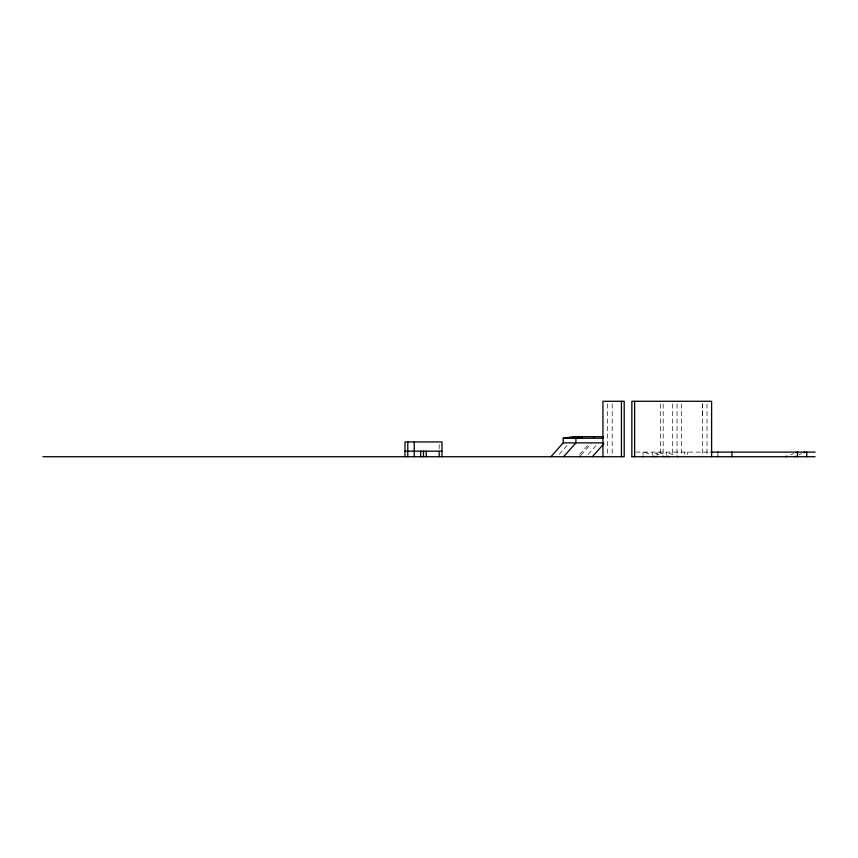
<?xml version="1.0" encoding="UTF-8"?>
<svg xmlns="http://www.w3.org/2000/svg" width="858" height="858" viewBox="0 0 858 858"><rect width="100%" height="100%" fill="white"/><g stroke="black" fill="none" stroke-linecap="round" stroke-linejoin="round"><path stroke-width="0.64" stroke-dasharray="4.29 3.22" d="M684.802 454.418L684.802 452.102M687.569 454.418L687.569 452.102M702.38 415.133L702.38 403.796M559.169 454.418L568.404 444.015M579.697 454.418L588.942 444.015M581.177 454.997L591.183 443.725M588.18 454.418L597.415 444.015M799.206 454.708L801.747 453.55M790.776 454.708L793.779 453.55M635.885 452.102L710.467 452.102M673.058 454.708L666.291 452.102L666.291 454.708M659.041 454.708L652.284 452.102L652.284 454.708M658.901 452.102L664.618 454.708M644.894 452.102L650.611 454.708M717.899 453.26L717.899 456.724M707.003 403.914L707.003 454.086M702.38 403.914L702.38 454.204M681.649 403.914L681.649 454.086M677.026 403.914L677.026 454.086M672.415 403.914L672.415 454.086M663.17 403.914L663.17 454.086M660.392 403.914L660.392 454.086M657.056 452.102L657.056 454.708M643.039 452.102L643.039 454.708M612.194 403.914L612.194 454.086M607.571 403.914L607.571 454.086M439.199 444.583L439.199 449.86"/><path stroke-width="1.29" d="M550.89 456.724L563.213 442.867L563.213 438.245L573.541 436.69L602.552 436.69L603.614 437.462M563.599 456.724L575.922 442.867L575.922 438.245L582.014 436.69L582.014 438.052M579.633 456.724L580.405 455.855M592.352 456.724L603.903 443.725M593.414 437.172L594.068 437.172M794.765 456.724L796.031 456.145M803.656 452.681L804.933 452.102M785.52 456.724L787.022 456.145M796.031 452.681L797.532 452.102L797.532 456.724M563.213 438.245L603.367 438.245M563.213 442.867L603.367 442.867M405.008 451.179L441.967 451.179M710.724 452.102L815.1 452.102M42.9 456.724L624.206 456.724L624.206 401.276L602.949 401.276L602.949 456.724M631.702 456.724L815.1 456.724M676.812 456.145L678.313 456.724M662.794 456.145L664.296 456.724M667.792 456.145L669.068 456.724M653.785 456.145L655.062 456.724M806.777 452.102L806.777 456.724M731.917 452.102L731.917 456.724M717.899 452.102L717.899 452.681M717.899 456.145L717.899 456.724M711.614 456.724L711.614 401.276L631.853 401.276L631.853 456.724M666.291 456.145L666.291 456.724M657.056 456.145L657.056 456.724M652.284 456.145L652.284 456.724M643.039 456.145L643.039 456.724M634.63 401.276L634.63 456.724M621.439 401.276L621.439 456.724M602.552 436.69L602.552 438.052M573.541 436.69L573.541 438.052M441.967 456.724L441.967 441.934L405.008 441.934L404.997 456.724M439.199 451.179L439.199 456.724M426.254 451.179L426.254 456.724M423.487 451.179L423.487 456.724M420.71 451.179L420.71 456.724M414.242 441.934L414.242 456.724M407.775 441.934L407.775 456.724"/></g></svg>
